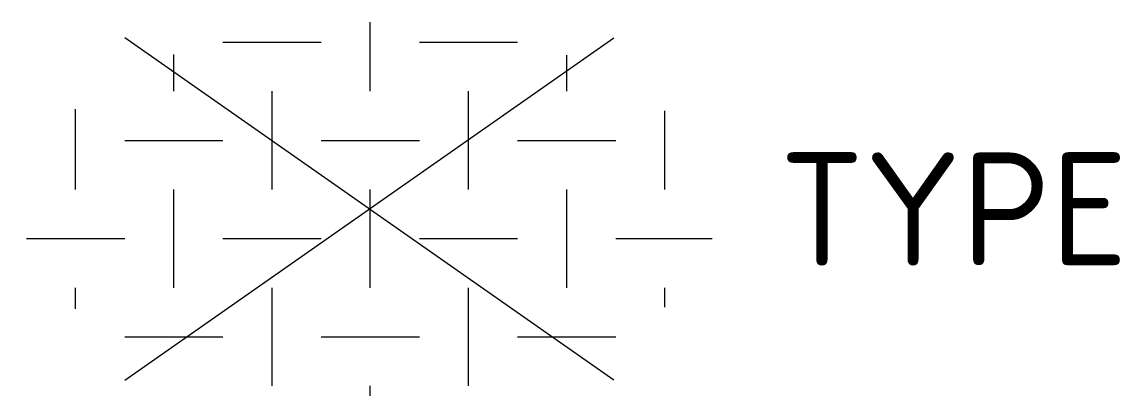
# Model space of a CAD drawing. Header units: metres. Extents: x -5.5 to 11.9, y -3 to 3.
import ezdxf
from ezdxf.enums import TextEntityAlignment as Align

# ---------------------------------------------------------------- set-up
doc = ezdxf.new("R2010")
doc.units = ezdxf.units.M
doc.layers.get('0').update_dxf_attribs({"lineweight": 25})
doc.styles.add('NLCS-ISO', font='NLCS-ISO.ttf')

msp = doc.modelspace()

# ---------------------------------------------------------------- hatches: boundary and pattern name
h = msp.add_hatch()
h.set_pattern_fill('AGR-GRAS_GESTABILISEERD-SO', color=256, scale=25, style=0, pattern_type=2)
h.set_pattern_definition([(0, (-11.705, -59.8471), (1.5625, 1.5625), [1.5625, -1.5625]), (90, (-10.9238, -59.0659), (-1.5625, 1.5625), [1.5625, -1.5625])])
edge = h.paths.add_edge_path()
edge.add_ellipse((0, 0), major_axis=(-5.525, 0), ratio=0.538462, start_angle=0, end_angle=360, ccw=False)

# ---------------------------------------------------------------- linework, layer by layer
for p, q in [((-3.891, -2.724), (3.891, 2.724)), ((3.891, -2.724), (-3.891, 2.724))]:
    msp.add_line(p, q)

# ---------------------------------------------------------------- texts
at = {"style": 'NLCS-ISO'}
msp.add_attdef('TYPE', text='', height=1.8, dxfattribs=at).set_placement((6.525, 0), align=Align.MIDDLE_LEFT)

doc.saveas('drawing.dxf')
